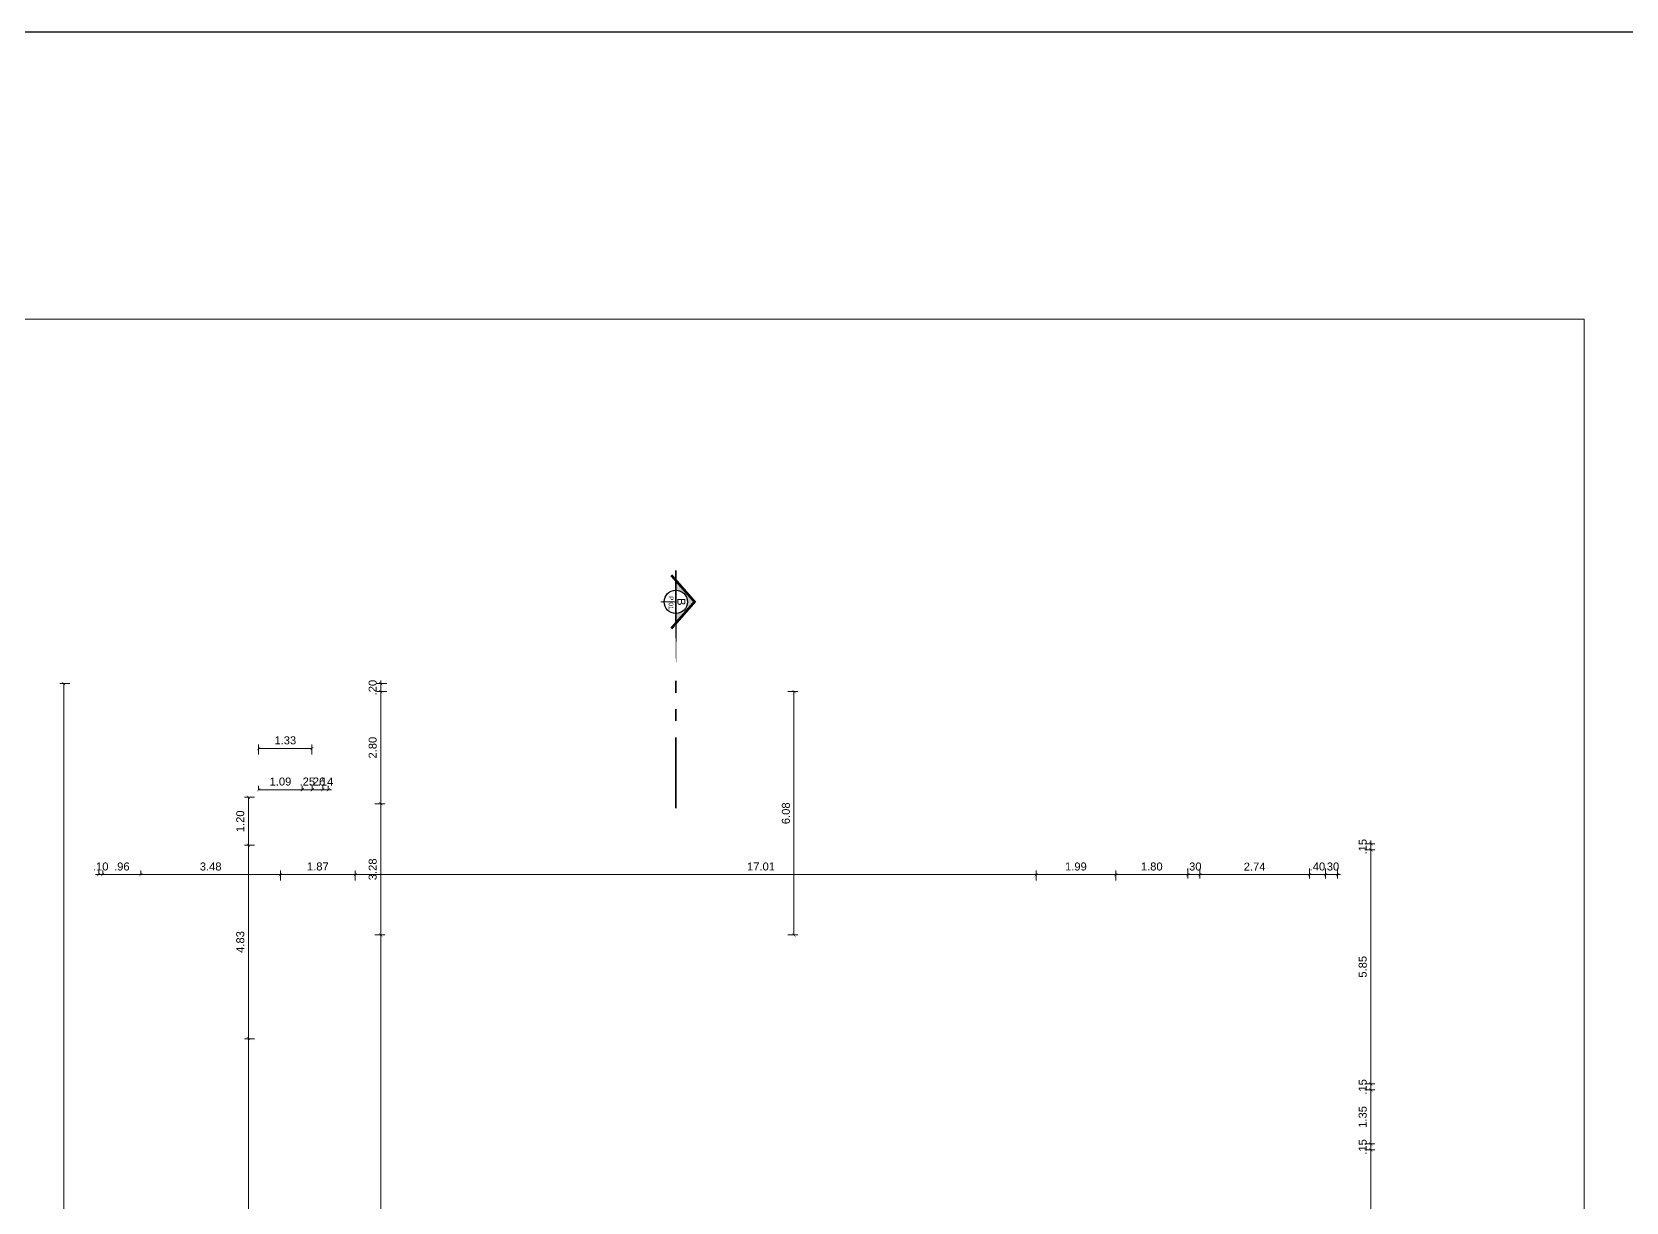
# Model space of a CAD drawing. Header units: metres. Extents: x 2458 to 3695, y 243 to 513.
# Drawn here: x 2494.56 to 2534.39, y 333.06 to 362.29 of the extents above; entities that cross this region are included whole.
import ezdxf
from ezdxf.enums import TextEntityAlignment as Align

# ---------------------------------------------------------------- set-up
doc = ezdxf.new("R2010")
doc.units = ezdxf.units.M
doc.header["$LTSCALE"] = 5
doc.header["$MEASUREMENT"] = 0
doc.header["$PDMODE"] = 1
for name, color, linetype, lineweight in [('2prancha', 4, 'Continuous', 18), ('ADD_LINE', 7, 'Continuous', 0), ('COTAS', 1, 'Continuous', 0), ('texto', 3, 'Continuous', 25)]:
    doc.layers.add(name, color=color, linetype=linetype, lineweight=lineweight)
for name, color, linetype in [('COTA 1 100', 2, 'Continuous'), ('PENA 02', 2, 'Continuous'), ('SIMB_CORTE', 3, 'Continuous')]:
    doc.layers.add(name, color=color, linetype=linetype)
doc.styles.add('Luana', font='arial.ttf')
doc.dimstyles.new('arial100', dxfattribs={"dimtxt": 0.2, "dimasz": 0.08, "dimexe": 0.1, "dimexo": 0.2, "dimgap": 0.1, "dimtad": 1, "dimzin": 4, "dimdsep": 46, "dimtxsty": 'Luana', "dimblk": 'ARCHTICK', "dimcen": 0, "dimclrd": 7, "dimclre": 7, "dimclrt": 256, "dimadec": 0, "dimazin": 0, "dimtfac": 1, "dimtix": 1, "dimtmove": 0, "dimatfit": 3, "dimldrblk": 'CLOSEDBLANK', "dimfxl": 0, "dimlwd": 5, "dimlwe": 5, "dimarcsym": 0})

# ---------------------------------------------------------------- blocks, each defined once
blk = doc.blocks.new('SIMBOLOCORTE')
at = {"layer": 'PENA 02'}
blk.add_hatch(color=251, dxfattribs=at).paths.add_polyline_path([(0.29, 0), (0.537, 0), (0, 0.47), (-0.537, 0), (-0.29, 0, -1)])
at = {"layer": 'COTAS', "ltscale": 50}
blk.add_lwpolyline([(0, -0.378), (0, 0)], dxfattribs=at)
at = {"layer": 'PENA 02', "const_width": 0.0654}
blk.add_lwpolyline([(-0.665, -0.112), (0, 0.47), (0.665, -0.112)], dxfattribs=at)
at = {"layer": 'PENA 02', "color": 1, "const_width": 0.0392}
blk.add_lwpolyline([(1.648, 0), (-0.785, 0)], close=True, dxfattribs=at)
for points in [[(2.274, 0), (1.969, 0)], [(2.98, 0), (2.675, 0)], [(5.159, 0), (3.381, 0)]]:
    blk.add_lwpolyline(points, dxfattribs=at)
at = {"layer": 'PENA 02'}
blk.add_circle((0, 0), 0.29, dxfattribs=at)
at = {"layer": 'PENA 02', "style": 'Luana'}
for tag, height, p in [('CORTE', 0.2, (-0.001, 0.04)), ('PRANCHA', 0.117, (0.102, -0.177))]:
    blk.add_attdef(tag, text='', height=height, dxfattribs=at).set_placement(p, align=Align.CENTER)
at = {"layer": 'texto', "color": 250, "style": 'Luana'}
blk.add_text('P', height=0.117, dxfattribs=at).set_placement((-0.143, -0.176))
blk = doc.blocks.new('_ArchTick')
at = {"color": 0, "linetype": 'ByBlock', "const_width": 0.15}
blk.add_lwpolyline([(-0.5, -0.5), (0.5, 0.5)], dxfattribs=at)
blk = doc.blocks.new('*D128')
at = {"layer": 'COTA 1 100', "color": 7, "lineweight": 5}
for p, q in [((2527.86, 342.01), (2528.11, 342.01)), ((2527.86, 341.86), (2528.11, 341.86)), ((2528.01, 342.01), (2528.01, 342.09)), ((2528.01, 342.01), (2528.01, 341.86)), ((2528.01, 341.86), (2528.01, 341.78))]:
    blk.add_line(p, q, dxfattribs=at)
at = {"layer": 'Defpoints', "color": 0}
for p in [(2526.477, 342.01), (2526.477, 341.86), (2528.01, 341.86)]:
    blk.add_point(p, dxfattribs=at)
at = {"layer": 'COTA 1 100', "color": 7, "lineweight": 5, "xscale": 0.08, "yscale": 0.08, "zscale": 0.08}
for p, rotation in [((2528.01, 342.01), 270), ((2528.01, 341.86), 90)]:
    blk.add_blockref('_ArchTick', p, dxfattribs=dict(at, rotation=rotation))
at = {"layer": 'COTA 1 100', "insert": (2527.808, 341.935), "char_height": 0.2, "attachment_point": 5, "rotation": 90, "style": 'Luana'}
blk.add_mtext('.15', dxfattribs=at)
blk = doc.blocks.new('_ClosedBlank')
at = {"layer": '2prancha', "color": 0, "lineweight": -2}
for p, q in [((-1, 0.17), (0, 0)), ((-1, 0.17), (-1, -0.17)), ((0, 0), (-1, -0.17))]:
    blk.add_line(p, q, dxfattribs=at)
blk = doc.blocks.new('*D129')
at = {"layer": 'COTA 1 100', "color": 7, "lineweight": 5}
for p, q in [((2527.86, 341.86), (2528.11, 341.86)), ((2528.01, 341.86), (2528.01, 336.01)), ((2527.86, 336.01), (2528.11, 336.01))]:
    blk.add_line(p, q, dxfattribs=at)
at = {"layer": 'Defpoints', "color": 0}
for p in [(2526.477, 341.86), (2526.477, 336.01), (2528.01, 336.01)]:
    blk.add_point(p, dxfattribs=at)
at = {"layer": 'COTA 1 100', "color": 7, "lineweight": 5, "xscale": 0.08, "yscale": 0.08, "zscale": 0.08}
for p, rotation in [((2528.01, 341.86), 90), ((2528.01, 336.01), 270)]:
    blk.add_blockref('_ArchTick', p, dxfattribs=dict(at, rotation=rotation))
at = {"layer": 'COTA 1 100', "insert": (2527.808, 338.935), "char_height": 0.2, "attachment_point": 5, "rotation": 90, "style": 'Luana'}
blk.add_mtext('5.85', dxfattribs=at)
blk = doc.blocks.new('*D130')
at = {"layer": 'COTA 1 100', "color": 7, "lineweight": 5}
for p, q in [((2527.86, 336.01), (2528.11, 336.01)), ((2527.86, 335.86), (2528.11, 335.86)), ((2528.01, 336.01), (2528.01, 336.09)), ((2528.01, 336.01), (2528.01, 335.86)), ((2528.01, 335.86), (2528.01, 335.78))]:
    blk.add_line(p, q, dxfattribs=at)
at = {"layer": 'Defpoints', "color": 0}
for p in [(2526.477, 336.01), (2526.477, 335.86), (2528.01, 335.86)]:
    blk.add_point(p, dxfattribs=at)
at = {"layer": 'COTA 1 100', "color": 7, "lineweight": 5, "xscale": 0.08, "yscale": 0.08, "zscale": 0.08}
for p, rotation in [((2528.01, 336.01), 270), ((2528.01, 335.86), 90)]:
    blk.add_blockref('_ArchTick', p, dxfattribs=dict(at, rotation=rotation))
at = {"layer": 'COTA 1 100', "insert": (2527.808, 335.935), "char_height": 0.2, "attachment_point": 5, "rotation": 90, "style": 'Luana'}
blk.add_mtext('.15', dxfattribs=at)
blk = doc.blocks.new('*D131')
at = {"layer": 'COTA 1 100', "color": 7, "lineweight": 5}
for p, q in [((2527.86, 335.86), (2528.11, 335.86)), ((2528.01, 335.86), (2528.01, 334.51)), ((2527.86, 334.51), (2528.11, 334.51))]:
    blk.add_line(p, q, dxfattribs=at)
at = {"layer": 'Defpoints', "color": 0}
for p in [(2526.477, 335.86), (2526.477, 334.51), (2528.01, 334.51)]:
    blk.add_point(p, dxfattribs=at)
at = {"layer": 'COTA 1 100', "color": 7, "lineweight": 5, "xscale": 0.08, "yscale": 0.08, "zscale": 0.08}
for p, rotation in [((2528.01, 335.86), 90), ((2528.01, 334.51), 270)]:
    blk.add_blockref('_ArchTick', p, dxfattribs=dict(at, rotation=rotation))
at = {"layer": 'COTA 1 100', "insert": (2527.808, 335.185), "char_height": 0.2, "attachment_point": 5, "rotation": 90, "style": 'Luana'}
blk.add_mtext('1.35', dxfattribs=at)
blk = doc.blocks.new('*D132')
at = {"layer": 'COTA 1 100', "color": 7, "lineweight": 5}
for p, q in [((2527.86, 334.51), (2528.11, 334.51)), ((2527.86, 334.36), (2528.11, 334.36)), ((2528.01, 334.51), (2528.01, 334.59)), ((2528.01, 334.51), (2528.01, 334.36)), ((2528.01, 334.36), (2528.01, 334.28))]:
    blk.add_line(p, q, dxfattribs=at)
at = {"layer": 'Defpoints', "color": 0}
for p in [(2526.472, 334.36), (2526.477, 334.51), (2528.01, 334.36)]:
    blk.add_point(p, dxfattribs=at)
at = {"layer": 'COTA 1 100', "color": 7, "lineweight": 5, "xscale": 0.08, "yscale": 0.08, "zscale": 0.08}
for p, rotation in [((2528.01, 334.51), 270), ((2528.01, 334.36), 90)]:
    blk.add_blockref('_ArchTick', p, dxfattribs=dict(at, rotation=rotation))
at = {"layer": 'COTA 1 100', "insert": (2527.808, 334.435), "char_height": 0.2, "attachment_point": 5, "rotation": 90, "style": 'Luana'}
blk.add_mtext('.15', dxfattribs=at)
blk = doc.blocks.new('*D133')
at = {"layer": 'COTA 1 100', "color": 7, "lineweight": 5}
for p, q in [((2527.86, 334.36), (2528.11, 334.36)), ((2528.01, 334.36), (2528.01, 330.51)), ((2527.86, 330.51), (2528.11, 330.51))]:
    blk.add_line(p, q, dxfattribs=at)
at = {"layer": 'Defpoints', "color": 0}
for p in [(2526.472, 334.36), (2526.467, 330.51), (2528.01, 330.51)]:
    blk.add_point(p, dxfattribs=at)
at = {"layer": 'COTA 1 100', "color": 7, "lineweight": 5, "xscale": 0.08, "yscale": 0.08, "zscale": 0.08}
for p, rotation in [((2528.01, 334.36), 90), ((2528.01, 330.51), 270)]:
    blk.add_blockref('_ArchTick', p, dxfattribs=dict(at, rotation=rotation))
at = {"layer": 'COTA 1 100', "insert": (2527.808, 332.435), "char_height": 0.2, "attachment_point": 5, "rotation": 90, "style": 'Luana'}
blk.add_mtext('3.85', dxfattribs=at)
blk = doc.blocks.new('*D142')
at = {"layer": 'COTA 1 100', "color": 7, "lineweight": 5}
for p, q in [((2503.123, 339.73), (2503.373, 339.73)), ((2503.273, 312.41), (2503.273, 339.73)), ((2504.025, 325.97), (2504.025, 326.846)), ((2503.273, 326.07), (2504.025, 325.97)), ((2503.123, 312.41), (2503.373, 312.41))]:
    blk.add_line(p, q, dxfattribs=at)
at = {"layer": 'Defpoints', "color": 0}
for p in [(2502.637, 339.73), (2503.273, 339.73), (2502.637, 312.41)]:
    blk.add_point(p, dxfattribs=at)
at = {"layer": 'COTA 1 100', "color": 7, "lineweight": 5, "xscale": 0.08, "yscale": 0.08, "zscale": 0.08}
for p, rotation in [((2503.273, 339.73), 90), ((2503.273, 312.41), 270)]:
    blk.add_blockref('_ArchTick', p, dxfattribs=dict(at, rotation=rotation))
at = {"layer": 'COTA 1 100', "insert": (2503.822, 326.408), "char_height": 0.2, "attachment_point": 5, "rotation": 90, "style": 'Luana'}
blk.add_mtext('27.32', dxfattribs=at)
blk = doc.blocks.new('*D143')
at = {"layer": 'COTA 1 100', "color": 7, "lineweight": 5}
for p, q in [((2503.123, 343.01), (2503.373, 343.01)), ((2503.273, 339.73), (2503.273, 343.01)), ((2503.123, 339.73), (2503.373, 339.73))]:
    blk.add_line(p, q, dxfattribs=at)
at = {"layer": 'Defpoints', "color": 0}
for p in [(2502.082, 343.01), (2503.273, 343.01), (2502.637, 339.73)]:
    blk.add_point(p, dxfattribs=at)
at = {"layer": 'COTA 1 100', "color": 7, "lineweight": 5, "xscale": 0.08, "yscale": 0.08, "zscale": 0.08}
for p, rotation in [((2503.273, 343.01), 90), ((2503.273, 339.73), 270)]:
    blk.add_blockref('_ArchTick', p, dxfattribs=dict(at, rotation=rotation))
at = {"layer": 'COTA 1 100', "insert": (2503.071, 341.37), "char_height": 0.2, "attachment_point": 5, "rotation": 90, "style": 'Luana'}
blk.add_mtext('3.28', dxfattribs=at)
blk = doc.blocks.new('*D144')
at = {"layer": 'COTA 1 100', "color": 7, "lineweight": 5}
for p, q in [((2503.423, 345.81), (2503.173, 345.81)), ((2503.273, 343.01), (2503.273, 345.81)), ((2503.123, 343.01), (2503.373, 343.01))]:
    blk.add_line(p, q, dxfattribs=at)
at = {"layer": 'Defpoints', "color": 0}
for p in [(2503.273, 345.81), (2511.062, 345.81), (2502.082, 343.01)]:
    blk.add_point(p, dxfattribs=at)
at = {"layer": 'COTA 1 100', "color": 7, "lineweight": 5, "xscale": 0.08, "yscale": 0.08, "zscale": 0.08}
for p, rotation in [((2503.273, 345.81), 90), ((2503.273, 343.01), 270)]:
    blk.add_blockref('_ArchTick', p, dxfattribs=dict(at, rotation=rotation))
at = {"layer": 'COTA 1 100', "insert": (2503.071, 344.41), "char_height": 0.2, "attachment_point": 5, "rotation": 90, "style": 'Luana'}
blk.add_mtext('2.80', dxfattribs=at)
blk = doc.blocks.new('*D145')
at = {"layer": 'COTA 1 100', "color": 7, "lineweight": 5}
for p, q in [((2503.423, 346.01), (2503.173, 346.01)), ((2503.423, 345.81), (2503.173, 345.81)), ((2503.273, 346.01), (2503.273, 346.09)), ((2503.273, 345.81), (2503.273, 346.01)), ((2503.273, 345.81), (2503.273, 345.73))]:
    blk.add_line(p, q, dxfattribs=at)
at = {"layer": 'Defpoints', "color": 0}
for p in [(2503.273, 346.01), (2511.059, 346.01), (2511.062, 345.81)]:
    blk.add_point(p, dxfattribs=at)
at = {"layer": 'COTA 1 100', "color": 7, "lineweight": 5, "xscale": 0.08, "yscale": 0.08, "zscale": 0.08}
for p, rotation in [((2503.273, 346.01), 270), ((2503.273, 345.81), 90)]:
    blk.add_blockref('_ArchTick', p, dxfattribs=dict(at, rotation=rotation))
at = {"layer": 'COTA 1 100', "insert": (2503.071, 345.91), "char_height": 0.2, "attachment_point": 5, "rotation": 90, "style": 'Luana'}
blk.add_mtext('.20', dxfattribs=at)
blk = doc.blocks.new('*D146')
at = {"layer": 'COTA 1 100', "color": 7, "lineweight": 5}
for p, q in [((2500.115, 343.17), (2499.865, 343.17)), ((2499.965, 343.17), (2499.965, 341.97)), ((2500.115, 341.97), (2499.865, 341.97))]:
    blk.add_line(p, q, dxfattribs=at)
at = {"layer": 'Defpoints', "color": 0}
for p in [(2501.312, 343.17), (2499.965, 341.97), (2501.312, 341.97)]:
    blk.add_point(p, dxfattribs=at)
at = {"layer": 'COTA 1 100', "color": 7, "lineweight": 5, "xscale": 0.08, "yscale": 0.08, "zscale": 0.08}
for p, rotation in [((2499.965, 343.17), 90), ((2499.965, 341.97), 270)]:
    blk.add_blockref('_ArchTick', p, dxfattribs=dict(at, rotation=rotation))
at = {"layer": 'COTA 1 100', "insert": (2499.763, 342.57), "char_height": 0.2, "attachment_point": 5, "rotation": 90, "style": 'Luana'}
blk.add_mtext('1.20', dxfattribs=at)
blk = doc.blocks.new('*D147')
at = {"layer": 'COTA 1 100', "color": 7, "lineweight": 5}
for p, q in [((2501.822, 343.359), (2501.822, 343.459)), ((2501.963, 343.359), (2501.963, 343.459)), ((2501.822, 343.359), (2501.742, 343.359)), ((2501.963, 343.359), (2501.822, 343.359)), ((2501.963, 343.359), (2502.043, 343.359))]:
    blk.add_line(p, q, dxfattribs=at)
at = {"layer": 'Defpoints', "color": 0}
for p in [(2501.822, 343.359), (2501.822, 343.17), (2501.963, 343.17)]:
    blk.add_point(p, dxfattribs=at)
at = {"layer": 'COTA 1 100', "color": 7, "lineweight": 5, "xscale": 0.08, "yscale": 0.08, "zscale": 0.08}
blk.add_blockref('_ArchTick', (2501.822, 343.359), dxfattribs=at)
at = {"layer": 'COTA 1 100', "color": 7, "lineweight": 5, "xscale": 0.08, "yscale": 0.08, "zscale": 0.08, "rotation": 180}
blk.add_blockref('_ArchTick', (2501.963, 343.359), dxfattribs=at)
at = {"layer": 'COTA 1 100', "insert": (2501.893, 343.56), "char_height": 0.2, "attachment_point": 5, "style": 'Luana'}
blk.add_mtext('.14', dxfattribs=at)
blk = doc.blocks.new('*D148')
at = {"layer": 'COTA 1 100', "color": 7, "lineweight": 5}
for p, q in [((2501.562, 343.348), (2501.562, 343.459)), ((2501.822, 343.359), (2501.822, 343.459)), ((2501.562, 343.359), (2501.482, 343.359)), ((2501.822, 343.359), (2501.562, 343.359)), ((2501.822, 343.359), (2501.902, 343.359))]:
    blk.add_line(p, q, dxfattribs=at)
at = {"layer": 'Defpoints', "color": 0}
for p in [(2501.562, 343.359), (2501.562, 343.148), (2501.822, 343.17)]:
    blk.add_point(p, dxfattribs=at)
at = {"layer": 'COTA 1 100', "color": 7, "lineweight": 5, "xscale": 0.08, "yscale": 0.08, "zscale": 0.08}
blk.add_blockref('_ArchTick', (2501.562, 343.359), dxfattribs=at)
at = {"layer": 'COTA 1 100', "color": 7, "lineweight": 5, "xscale": 0.08, "yscale": 0.08, "zscale": 0.08, "rotation": 180}
blk.add_blockref('_ArchTick', (2501.822, 343.359), dxfattribs=at)
at = {"layer": 'COTA 1 100', "insert": (2501.692, 343.562), "char_height": 0.2, "attachment_point": 5, "style": 'Luana'}
blk.add_mtext('.26', dxfattribs=at)
blk = doc.blocks.new('*D149')
at = {"layer": 'COTA 1 100', "color": 7, "lineweight": 5}
for p, q in [((2501.312, 343.359), (2501.312, 343.459)), ((2501.562, 343.348), (2501.562, 343.459)), ((2501.312, 343.359), (2501.232, 343.359)), ((2501.562, 343.359), (2501.312, 343.359)), ((2501.562, 343.359), (2501.642, 343.359))]:
    blk.add_line(p, q, dxfattribs=at)
at = {"layer": 'Defpoints', "color": 0}
for p in [(2501.312, 343.359), (2501.312, 343.17), (2501.562, 343.148)]:
    blk.add_point(p, dxfattribs=at)
at = {"layer": 'COTA 1 100', "color": 7, "lineweight": 5, "xscale": 0.08, "yscale": 0.08, "zscale": 0.08}
blk.add_blockref('_ArchTick', (2501.312, 343.359), dxfattribs=at)
at = {"layer": 'COTA 1 100', "color": 7, "lineweight": 5, "xscale": 0.08, "yscale": 0.08, "zscale": 0.08, "rotation": 180}
blk.add_blockref('_ArchTick', (2501.562, 343.359), dxfattribs=at)
at = {"layer": 'COTA 1 100', "insert": (2501.437, 343.562), "char_height": 0.2, "attachment_point": 5, "style": 'Luana'}
blk.add_mtext('.25', dxfattribs=at)
blk = doc.blocks.new('*D150')
at = {"layer": 'COTA 1 100', "color": 7, "lineweight": 5}
for p, q in [((2500.222, 343.359), (2500.222, 343.459)), ((2501.312, 343.359), (2501.312, 343.459)), ((2501.312, 343.359), (2500.222, 343.359))]:
    blk.add_line(p, q, dxfattribs=at)
at = {"layer": 'Defpoints', "color": 0}
for p in [(2500.222, 343.359), (2500.222, 343.359), (2501.312, 343.17)]:
    blk.add_point(p, dxfattribs=at)
at = {"layer": 'COTA 1 100', "color": 7, "lineweight": 5, "xscale": 0.08, "yscale": 0.08, "zscale": 0.08, "rotation": 180}
blk.add_blockref('_ArchTick', (2500.222, 343.359), dxfattribs=at)
at = {"layer": 'COTA 1 100', "color": 7, "lineweight": 5, "xscale": 0.08, "yscale": 0.08, "zscale": 0.08}
blk.add_blockref('_ArchTick', (2501.312, 343.359), dxfattribs=at)
at = {"layer": 'COTA 1 100', "insert": (2500.767, 343.562), "char_height": 0.2, "attachment_point": 5, "style": 'Luana'}
blk.add_mtext('1.09', dxfattribs=at)
blk = doc.blocks.new('*D151')
at = {"layer": 'COTA 1 100', "color": 7, "lineweight": 5}
for p, q in [((2500.222, 344.239), (2500.222, 344.489)), ((2501.554, 344.389), (2500.222, 344.389)), ((2501.554, 344.239), (2501.554, 344.489))]:
    blk.add_line(p, q, dxfattribs=at)
at = {"layer": 'Defpoints', "color": 0}
for p in [(2500.222, 344.389), (2500.222, 343.156), (2501.554, 343.156)]:
    blk.add_point(p, dxfattribs=at)
at = {"layer": 'COTA 1 100', "color": 7, "lineweight": 5, "xscale": 0.08, "yscale": 0.08, "zscale": 0.08, "rotation": 180}
blk.add_blockref('_ArchTick', (2500.222, 344.389), dxfattribs=at)
at = {"layer": 'COTA 1 100', "color": 7, "lineweight": 5, "xscale": 0.08, "yscale": 0.08, "zscale": 0.08}
blk.add_blockref('_ArchTick', (2501.554, 344.389), dxfattribs=at)
at = {"layer": 'COTA 1 100', "insert": (2500.888, 344.591), "char_height": 0.2, "attachment_point": 5, "style": 'Luana'}
blk.add_mtext('1.33', dxfattribs=at)
blk = doc.blocks.new('*D152')
at = {"layer": 'COTA 1 100', "color": 7, "lineweight": 5}
for p, q in [((2526.877, 341.388), (2526.877, 341.138)), ((2527.177, 341.388), (2527.177, 341.138)), ((2526.877, 341.238), (2526.797, 341.238)), ((2527.177, 341.238), (2526.877, 341.238)), ((2527.177, 341.238), (2527.257, 341.238))]:
    blk.add_line(p, q, dxfattribs=at)
at = {"layer": 'Defpoints', "color": 0}
for p in [(2526.877, 342.02), (2527.177, 342.02), (2526.877, 341.238)]:
    blk.add_point(p, dxfattribs=at)
at = {"layer": 'COTA 1 100', "color": 7, "lineweight": 5, "xscale": 0.08, "yscale": 0.08, "zscale": 0.08}
blk.add_blockref('_ArchTick', (2526.877, 341.238), dxfattribs=at)
at = {"layer": 'COTA 1 100', "color": 7, "lineweight": 5, "xscale": 0.08, "yscale": 0.08, "zscale": 0.08, "rotation": 180}
blk.add_blockref('_ArchTick', (2527.177, 341.238), dxfattribs=at)
at = {"layer": 'COTA 1 100', "insert": (2527.027, 341.44), "char_height": 0.2, "attachment_point": 5, "style": 'Luana'}
blk.add_mtext('.30', dxfattribs=at)
blk = doc.blocks.new('*D153')
at = {"layer": 'COTA 1 100', "color": 7, "lineweight": 5}
for p, q in [((2526.477, 341.388), (2526.477, 341.138)), ((2526.877, 341.388), (2526.877, 341.138)), ((2526.477, 341.238), (2526.397, 341.238)), ((2526.877, 341.238), (2526.477, 341.238)), ((2526.877, 341.238), (2526.957, 341.238))]:
    blk.add_line(p, q, dxfattribs=at)
at = {"layer": 'Defpoints', "color": 0}
for p in [(2526.477, 341.885), (2526.877, 342.02), (2526.477, 341.238)]:
    blk.add_point(p, dxfattribs=at)
at = {"layer": 'COTA 1 100', "color": 7, "lineweight": 5, "xscale": 0.08, "yscale": 0.08, "zscale": 0.08}
blk.add_blockref('_ArchTick', (2526.477, 341.238), dxfattribs=at)
at = {"layer": 'COTA 1 100', "color": 7, "lineweight": 5, "xscale": 0.08, "yscale": 0.08, "zscale": 0.08, "rotation": 180}
blk.add_blockref('_ArchTick', (2526.877, 341.238), dxfattribs=at)
at = {"layer": 'COTA 1 100', "insert": (2526.677, 341.44), "char_height": 0.2, "attachment_point": 5, "style": 'Luana'}
blk.add_mtext('.40', dxfattribs=at)
blk = doc.blocks.new('*D154')
at = {"layer": 'COTA 1 100', "color": 7, "lineweight": 5}
for p, q in [((2523.737, 341.388), (2523.737, 341.138)), ((2526.477, 341.388), (2526.477, 341.138)), ((2526.477, 341.238), (2523.737, 341.238))]:
    blk.add_line(p, q, dxfattribs=at)
at = {"layer": 'Defpoints', "color": 0}
for p in [(2523.737, 341.86), (2526.477, 341.885), (2523.737, 341.238)]:
    blk.add_point(p, dxfattribs=at)
at = {"layer": 'COTA 1 100', "color": 7, "lineweight": 5, "xscale": 0.08, "yscale": 0.08, "zscale": 0.08, "rotation": 180}
blk.add_blockref('_ArchTick', (2523.737, 341.238), dxfattribs=at)
at = {"layer": 'COTA 1 100', "color": 7, "lineweight": 5, "xscale": 0.08, "yscale": 0.08, "zscale": 0.08}
blk.add_blockref('_ArchTick', (2526.477, 341.238), dxfattribs=at)
at = {"layer": 'COTA 1 100', "insert": (2525.107, 341.438), "char_height": 0.2, "attachment_point": 5, "style": 'Luana'}
blk.add_mtext('2.74', dxfattribs=at)
blk = doc.blocks.new('*D155')
at = {"layer": 'COTA 1 100', "color": 7, "lineweight": 5}
for p, q in [((2523.437, 341.388), (2523.437, 341.138)), ((2523.737, 341.388), (2523.737, 341.138)), ((2523.437, 341.238), (2523.357, 341.238)), ((2523.737, 341.238), (2523.437, 341.238)), ((2523.737, 341.238), (2523.817, 341.238))]:
    blk.add_line(p, q, dxfattribs=at)
at = {"layer": 'Defpoints', "color": 0}
for p in [(2523.437, 341.96), (2523.737, 341.86), (2523.437, 341.238)]:
    blk.add_point(p, dxfattribs=at)
at = {"layer": 'COTA 1 100', "color": 7, "lineweight": 5, "xscale": 0.08, "yscale": 0.08, "zscale": 0.08}
blk.add_blockref('_ArchTick', (2523.437, 341.238), dxfattribs=at)
at = {"layer": 'COTA 1 100', "color": 7, "lineweight": 5, "xscale": 0.08, "yscale": 0.08, "zscale": 0.08, "rotation": 180}
blk.add_blockref('_ArchTick', (2523.737, 341.238), dxfattribs=at)
at = {"layer": 'COTA 1 100', "insert": (2523.587, 341.44), "char_height": 0.2, "attachment_point": 5, "style": 'Luana'}
blk.add_mtext('.30', dxfattribs=at)
blk = doc.blocks.new('*D156')
at = {"layer": 'COTA 1 100', "color": 7, "lineweight": 5}
for p, q in [((2523.437, 341.388), (2523.437, 341.138)), ((2521.637, 341.088), (2521.637, 341.338)), ((2523.437, 341.238), (2521.637, 341.238))]:
    blk.add_line(p, q, dxfattribs=at)
at = {"layer": 'Defpoints', "color": 0}
for p in [(2523.437, 341.96), (2521.637, 341.238), (2521.637, 340.86)]:
    blk.add_point(p, dxfattribs=at)
at = {"layer": 'COTA 1 100', "color": 7, "lineweight": 5, "xscale": 0.08, "yscale": 0.08, "zscale": 0.08, "rotation": 180}
blk.add_blockref('_ArchTick', (2521.637, 341.238), dxfattribs=at)
at = {"layer": 'COTA 1 100', "color": 7, "lineweight": 5, "xscale": 0.08, "yscale": 0.08, "zscale": 0.08}
blk.add_blockref('_ArchTick', (2523.437, 341.238), dxfattribs=at)
at = {"layer": 'COTA 1 100', "insert": (2522.537, 341.44), "char_height": 0.2, "attachment_point": 5, "style": 'Luana'}
blk.add_mtext('1.80', dxfattribs=at)
blk = doc.blocks.new('*D157')
at = {"layer": 'COTA 1 100', "color": 7, "lineweight": 5}
for p, q in [((2519.647, 341.088), (2519.647, 341.338)), ((2521.637, 341.238), (2519.647, 341.238)), ((2521.637, 341.088), (2521.637, 341.338))]:
    blk.add_line(p, q, dxfattribs=at)
at = {"layer": 'Defpoints', "color": 0}
for p in [(2519.647, 341.238), (2521.637, 340.86), (2519.647, 339.73)]:
    blk.add_point(p, dxfattribs=at)
at = {"layer": 'COTA 1 100', "color": 7, "lineweight": 5, "xscale": 0.08, "yscale": 0.08, "zscale": 0.08, "rotation": 180}
blk.add_blockref('_ArchTick', (2519.647, 341.238), dxfattribs=at)
at = {"layer": 'COTA 1 100', "color": 7, "lineweight": 5, "xscale": 0.08, "yscale": 0.08, "zscale": 0.08}
blk.add_blockref('_ArchTick', (2521.637, 341.238), dxfattribs=at)
at = {"layer": 'COTA 1 100', "insert": (2520.642, 341.44), "char_height": 0.2, "attachment_point": 5, "style": 'Luana'}
blk.add_mtext('1.99', dxfattribs=at)
blk = doc.blocks.new('*D158')
at = {"layer": 'COTA 1 100', "color": 7, "lineweight": 5}
for p, q in [((2502.637, 341.088), (2502.637, 341.338)), ((2519.647, 341.238), (2502.637, 341.238)), ((2519.647, 341.088), (2519.647, 341.338))]:
    blk.add_line(p, q, dxfattribs=at)
at = {"layer": 'Defpoints', "color": 0}
for p in [(2502.637, 341.238), (2502.637, 339.73), (2519.647, 339.73)]:
    blk.add_point(p, dxfattribs=at)
at = {"layer": 'COTA 1 100', "color": 7, "lineweight": 5, "xscale": 0.08, "yscale": 0.08, "zscale": 0.08, "rotation": 180}
blk.add_blockref('_ArchTick', (2502.637, 341.238), dxfattribs=at)
at = {"layer": 'COTA 1 100', "color": 7, "lineweight": 5, "xscale": 0.08, "yscale": 0.08, "zscale": 0.08}
blk.add_blockref('_ArchTick', (2519.647, 341.238), dxfattribs=at)
at = {"layer": 'COTA 1 100', "insert": (2512.774, 341.44), "char_height": 0.2, "attachment_point": 5, "style": 'Luana'}
blk.add_mtext('17.01', dxfattribs=at)
blk = doc.blocks.new('*D159')
at = {"layer": 'COTA 1 100', "color": 7, "lineweight": 5}
for p, q in [((2500.765, 341.088), (2500.765, 341.338)), ((2502.637, 341.238), (2500.765, 341.238)), ((2502.637, 341.088), (2502.637, 341.338))]:
    blk.add_line(p, q, dxfattribs=at)
at = {"layer": 'Defpoints', "color": 0}
for p in [(2500.765, 341.238), (2500.765, 339.555), (2502.637, 339.73)]:
    blk.add_point(p, dxfattribs=at)
at = {"layer": 'COTA 1 100', "color": 7, "lineweight": 5, "xscale": 0.08, "yscale": 0.08, "zscale": 0.08, "rotation": 180}
blk.add_blockref('_ArchTick', (2500.765, 341.238), dxfattribs=at)
at = {"layer": 'COTA 1 100', "color": 7, "lineweight": 5, "xscale": 0.08, "yscale": 0.08, "zscale": 0.08}
blk.add_blockref('_ArchTick', (2502.637, 341.238), dxfattribs=at)
at = {"layer": 'COTA 1 100', "insert": (2501.701, 341.44), "char_height": 0.2, "attachment_point": 5, "style": 'Luana'}
blk.add_mtext('1.87', dxfattribs=at)
blk = doc.blocks.new('*D160')
at = {"layer": 'COTA 1 100', "color": 7, "lineweight": 5}
for p, q in [((2497.282, 341.238), (2497.282, 341.338)), ((2500.765, 341.238), (2497.282, 341.238)), ((2500.765, 341.088), (2500.765, 341.338))]:
    blk.add_line(p, q, dxfattribs=at)
at = {"layer": 'Defpoints', "color": 0}
for p in [(2497.282, 341.238), (2497.282, 341.238), (2500.765, 339.555)]:
    blk.add_point(p, dxfattribs=at)
at = {"layer": 'COTA 1 100', "color": 7, "lineweight": 5, "xscale": 0.08, "yscale": 0.08, "zscale": 0.08, "rotation": 180}
blk.add_blockref('_ArchTick', (2497.282, 341.238), dxfattribs=at)
at = {"layer": 'COTA 1 100', "color": 7, "lineweight": 5, "xscale": 0.08, "yscale": 0.08, "zscale": 0.08}
blk.add_blockref('_ArchTick', (2500.765, 341.238), dxfattribs=at)
at = {"layer": 'COTA 1 100', "insert": (2499.023, 341.44), "char_height": 0.2, "attachment_point": 5, "style": 'Luana'}
blk.add_mtext('3.48', dxfattribs=at)
blk = doc.blocks.new('*D161')
at = {"layer": 'COTA 1 100', "color": 7, "lineweight": 5}
for p, q in [((2496.325, 341.238), (2496.325, 341.338)), ((2497.282, 341.238), (2496.325, 341.238)), ((2497.282, 341.238), (2497.282, 341.338))]:
    blk.add_line(p, q, dxfattribs=at)
at = {"layer": 'Defpoints', "color": 0}
for p in [(2496.325, 341.238), (2496.325, 341.238), (2497.282, 341.238)]:
    blk.add_point(p, dxfattribs=at)
at = {"layer": 'COTA 1 100', "color": 7, "lineweight": 5, "xscale": 0.08, "yscale": 0.08, "zscale": 0.08, "rotation": 180}
blk.add_blockref('_ArchTick', (2496.325, 341.238), dxfattribs=at)
at = {"layer": 'COTA 1 100', "color": 7, "lineweight": 5, "xscale": 0.08, "yscale": 0.08, "zscale": 0.08}
blk.add_blockref('_ArchTick', (2497.282, 341.238), dxfattribs=at)
at = {"layer": 'COTA 1 100', "insert": (2496.804, 341.44), "char_height": 0.2, "attachment_point": 5, "style": 'Luana'}
blk.add_mtext('.96', dxfattribs=at)
blk = doc.blocks.new('*D162')
at = {"layer": 'COTA 1 100', "color": 7, "lineweight": 5}
for p, q in [((2496.225, 341.238), (2496.145, 341.238)), ((2496.225, 341.238), (2496.225, 341.338)), ((2496.325, 341.238), (2496.225, 341.238)), ((2496.325, 341.238), (2496.325, 341.338)), ((2496.325, 341.238), (2496.405, 341.238))]:
    blk.add_line(p, q, dxfattribs=at)
at = {"layer": 'Defpoints', "color": 0}
for p in [(2496.225, 341.238), (2496.225, 341.198), (2496.325, 341.238)]:
    blk.add_point(p, dxfattribs=at)
at = {"layer": 'COTA 1 100', "color": 7, "lineweight": 5, "xscale": 0.08, "yscale": 0.08, "zscale": 0.08}
blk.add_blockref('_ArchTick', (2496.225, 341.238), dxfattribs=at)
at = {"layer": 'COTA 1 100', "color": 7, "lineweight": 5, "xscale": 0.08, "yscale": 0.08, "zscale": 0.08, "rotation": 180}
blk.add_blockref('_ArchTick', (2496.325, 341.238), dxfattribs=at)
at = {"layer": 'COTA 1 100', "insert": (2496.275, 341.44), "char_height": 0.2, "attachment_point": 5, "style": 'Luana'}
blk.add_mtext('.10', dxfattribs=at)
blk = doc.blocks.new('*D163')
at = {"layer": 'COTA 1 100', "color": 7, "lineweight": 5}
for p, q in [((2513.448, 345.81), (2513.698, 345.81)), ((2513.598, 345.81), (2513.598, 339.73)), ((2513.448, 339.73), (2513.698, 339.73))]:
    blk.add_line(p, q, dxfattribs=at)
at = {"layer": 'Defpoints', "color": 0}
for p in [(2511.062, 345.81), (2511.142, 339.73), (2513.598, 339.73)]:
    blk.add_point(p, dxfattribs=at)
at = {"layer": 'COTA 1 100', "color": 7, "lineweight": 5, "xscale": 0.08, "yscale": 0.08, "zscale": 0.08}
for p, rotation in [((2513.598, 345.81), 90), ((2513.598, 339.73), 270)]:
    blk.add_blockref('_ArchTick', p, dxfattribs=dict(at, rotation=rotation))
at = {"layer": 'COTA 1 100', "insert": (2513.396, 342.77), "char_height": 0.2, "attachment_point": 5, "rotation": 90, "style": 'Luana'}
blk.add_mtext('6.08', dxfattribs=at)
blk = doc.blocks.new('*D166')
at = {"layer": 'COTA 1 100', "color": 7, "lineweight": 5}
for p, q in [((2500.115, 341.97), (2499.865, 341.97)), ((2499.965, 341.97), (2499.965, 337.14)), ((2500.115, 337.14), (2499.865, 337.14))]:
    blk.add_line(p, q, dxfattribs=at)
at = {"layer": 'Defpoints', "color": 0}
for p in [(2501.312, 341.97), (2499.965, 337.14), (2500.697, 337.14)]:
    blk.add_point(p, dxfattribs=at)
at = {"layer": 'COTA 1 100', "color": 7, "lineweight": 5, "xscale": 0.08, "yscale": 0.08, "zscale": 0.08}
for p, rotation in [((2499.965, 341.97), 90), ((2499.965, 337.14), 270)]:
    blk.add_blockref('_ArchTick', p, dxfattribs=dict(at, rotation=rotation))
at = {"layer": 'COTA 1 100', "insert": (2499.763, 339.555), "char_height": 0.2, "attachment_point": 5, "rotation": 90, "style": 'Luana'}
blk.add_mtext('4.83', dxfattribs=at)
blk = doc.blocks.new('*D167')
at = {"layer": 'COTA 1 100', "color": 7, "lineweight": 5}
for p, q in [((2500.115, 337.14), (2499.865, 337.14)), ((2499.965, 337.14), (2499.965, 312.41)), ((2500.115, 312.41), (2499.865, 312.41))]:
    blk.add_line(p, q, dxfattribs=at)
at = {"layer": 'Defpoints', "color": 0}
for p in [(2500.697, 337.14), (2499.965, 312.41), (2500.697, 312.41)]:
    blk.add_point(p, dxfattribs=at)
at = {"layer": 'COTA 1 100', "color": 7, "lineweight": 5, "xscale": 0.08, "yscale": 0.08, "zscale": 0.08}
for p, rotation in [((2499.965, 337.14), 90), ((2499.965, 312.41), 270)]:
    blk.add_blockref('_ArchTick', p, dxfattribs=dict(at, rotation=rotation))
at = {"layer": 'COTA 1 100', "insert": (2499.763, 324.775), "char_height": 0.2, "attachment_point": 5, "rotation": 90, "style": 'Luana'}
blk.add_mtext('24.73', dxfattribs=at)
blk = doc.blocks.new('*D169')
at = {"layer": 'COTA 1 100', "color": 7, "lineweight": 5}
for p, q in [((2495.502, 346.01), (2495.252, 346.01)), ((2495.352, 312.41), (2495.352, 346.01)), ((2495.502, 312.41), (2495.252, 312.41))]:
    blk.add_line(p, q, dxfattribs=at)
at = {"layer": 'Defpoints', "color": 0}
for p in [(2495.352, 346.01), (2511.059, 346.01), (2500.697, 312.41)]:
    blk.add_point(p, dxfattribs=at)
at = {"layer": 'COTA 1 100', "color": 7, "lineweight": 5, "xscale": 0.08, "yscale": 0.08, "zscale": 0.08}
for p, rotation in [((2495.352, 346.01), 90), ((2495.352, 312.41), 270)]:
    blk.add_blockref('_ArchTick', p, dxfattribs=dict(at, rotation=rotation))
at = {"layer": 'COTA 1 100', "insert": (2495.15, 329.21), "char_height": 0.2, "attachment_point": 5, "rotation": 90, "style": 'Luana'}
blk.add_mtext('33.60', dxfattribs=at)

msp = doc.modelspace()

# ---------------------------------------------------------------- linework, layer by layer
msp.add_lwpolyline([(2473.945, 362.29), (2662.864, 362.29), (2662.864, 242.912), (2473.945, 242.912)], close=True)
at = {"layer": 'ADD_LINE'}
msp.add_lwpolyline([(2491.855, 355.116), (2533.339, 355.116), (2533.339, 277.229), (2491.855, 277.229)], close=True, dxfattribs=at)

# ---------------------------------------------------------------- block references
at = {"layer": 'SIMB_CORTE'}
ref = msp.add_blockref('SIMBOLOCORTE', (2510.645, 348.052), dxfattribs=dict(at, rotation=270))
ref.add_attrib('CORTE', 'B', dxfattribs={"layer": 'PENA 02', "height": 0.2, "rotation": 270, "style": 'Luana'}).set_placement((2510.684, 348.053), align=Align.CENTER)
ref.add_attrib('PRANCHA', '01', dxfattribs={"layer": 'PENA 02', "color": 250, "height": 0.1167, "rotation": 270, "style": 'Luana'}).set_placement((2510.467, 347.95), align=Align.CENTER)

# ---------------------------------------------------------------- dimensions: what is measured, and where the dimension line sits
at = {"layer": 'COTA 1 100'}
for base, p1, p2, override, picture, middle in [((2495.352, 346.01), (2500.697, 312.41), (2511.059, 346.01), {"dimfxl": 0.15, "dimfxlon": 1}, '*D169', (2495.15, 329.21)), ((2503.273, 345.81), (2502.082, 343.01), (2511.062, 345.81), {"dimtmove": 1, "dimfxl": 0.15, "dimfxlon": 1}, '*D144', (2503.071, 344.41)), ((2503.273, 346.01), (2511.062, 345.81), (2511.059, 346.01), {"dimtmove": 1, "dimfxl": 0.15, "dimfxlon": 1}, '*D145', (2503.071, 345.91)), ((2513.598, 339.73), (2511.062, 345.81), (2511.142, 339.73), {"dimfxl": 0.15, "dimfxlon": 1}, '*D163', (2513.396, 342.77)), ((2499.965, 341.97), (2501.312, 343.17), (2501.312, 341.97), {"dimfxl": 0.15, "dimfxlon": 1}, '*D146', (2499.763, 342.57)), ((2503.273, 343.01), (2502.637, 339.73), (2502.082, 343.01), {"dimtmove": 1, "dimfxl": 0.15, "dimfxlon": 1}, '*D143', (2503.071, 341.37)), ((2499.965, 337.14), (2501.312, 341.97), (2500.697, 337.14), {"dimtmove": 1, "dimfxl": 0.15, "dimfxlon": 1}, '*D166', (2499.763, 339.555)), ((2528.01, 341.86), (2526.477, 342.01), (2526.477, 341.86), {"dimfxl": 0.15, "dimfxlon": 1}, '*D128', (2527.808, 341.935)), ((2528.01, 336.01), (2526.477, 341.86), (2526.477, 336.01), {"dimtmove": 1, "dimfxl": 0.15, "dimfxlon": 1}, '*D129', (2527.808, 338.935)), ((2499.965, 312.41), (2500.697, 337.14), (2500.697, 312.41), {"dimtmove": 1, "dimfxl": 0.15, "dimfxlon": 1}, '*D167', (2499.763, 324.775)), ((2528.01, 335.86), (2526.477, 336.01), (2526.477, 335.86), {"dimtmove": 1, "dimfxl": 0.15, "dimfxlon": 1}, '*D130', (2527.808, 335.935)), ((2528.01, 334.51), (2526.477, 335.86), (2526.477, 334.51), {"dimtmove": 1, "dimfxl": 0.15, "dimfxlon": 1}, '*D131', (2527.808, 335.185)), ((2528.01, 334.36), (2526.477, 334.51), (2526.472, 334.36), {"dimtmove": 1, "dimfxl": 0.15, "dimfxlon": 1}, '*D132', (2527.808, 334.435)), ((2528.01, 330.51), (2526.472, 334.36), (2526.467, 330.51), {"dimtmove": 1, "dimfxl": 0.15, "dimfxlon": 1}, '*D133', (2527.808, 332.435))]:
    dim = msp.add_linear_dim(base=base, p1=p1, p2=p2, angle=90, dimstyle='arial100', override=override, dxfattribs=at)
    dim.commit()
    dim.dimension.update_dxf_attribs({"geometry": picture, "text_midpoint": middle})
for base, p1, p2, override, picture, middle in [((2500.222, 344.389), (2501.554, 343.156), (2500.222, 343.156), {"dimfxl": 0.15, "dimfxlon": 1}, '*D151', (2500.888, 344.591)), ((2500.222, 343.359), (2501.312, 343.17), (2500.222, 343.359), {"dimtmove": 1, "dimfxl": 0.15, "dimfxlon": 1}, '*D150', (2500.767, 343.562)), ((2501.312, 343.359), (2501.562, 343.148), (2501.312, 343.17), {"dimtmove": 1, "dimfxl": 0.15, "dimfxlon": 1}, '*D149', (2501.437, 343.562)), ((2501.562, 343.359), (2501.822, 343.17), (2501.562, 343.148), {"dimtmove": 1, "dimfxl": 0.15, "dimfxlon": 1}, '*D148', (2501.692, 343.562)), ((2501.822, 343.359), (2501.963, 343.17), (2501.822, 343.17), {"dimfxl": 0.15, "dimfxlon": 1}, '*D147', (2501.893, 343.56)), ((2521.637, 341.238), (2523.437, 341.96), (2521.637, 340.86), {"dimtmove": 1, "dimfxl": 0.15, "dimfxlon": 1}, '*D156', (2522.537, 341.44)), ((2523.437, 341.238), (2523.737, 341.86), (2523.437, 341.96), {"dimtmove": 1, "dimfxl": 0.15, "dimfxlon": 1}, '*D155', (2523.587, 341.44)), ((2523.737, 341.238), (2526.477, 341.885), (2523.737, 341.86), {"dimtmove": 1, "dimfxl": 0.15, "dimfxlon": 1}, '*D154', (2525.107, 341.438)), ((2526.477, 341.238), (2526.877, 342.02), (2526.477, 341.885), {"dimtmove": 1, "dimfxl": 0.15, "dimfxlon": 1}, '*D153', (2526.677, 341.44)), ((2526.877, 341.238), (2527.177, 342.02), (2526.877, 342.02), {"dimfxl": 0.15, "dimfxlon": 1}, '*D152', (2527.027, 341.44)), ((2496.225, 341.238), (2496.325, 341.238), (2496.225, 341.198), {"dimtmove": 1, "dimfxl": 0.15, "dimfxlon": 1}, '*D162', (2496.275, 341.44)), ((2496.325, 341.238), (2497.282, 341.238), (2496.325, 341.238), {"dimtmove": 1, "dimfxl": 0.15, "dimfxlon": 1}, '*D161', (2496.804, 341.44)), ((2497.282, 341.238), (2500.765, 339.555), (2497.282, 341.238), {"dimtmove": 1, "dimfxl": 0.15, "dimfxlon": 1}, '*D160', (2499.023, 341.44)), ((2500.765, 341.238), (2502.637, 339.73), (2500.765, 339.555), {"dimtmove": 1, "dimfxl": 0.15, "dimfxlon": 1}, '*D159', (2501.701, 341.44)), ((2519.647, 341.238), (2521.637, 340.86), (2519.647, 339.73), {"dimtmove": 1, "dimfxl": 0.15, "dimfxlon": 1}, '*D157', (2520.642, 341.44))]:
    dim = msp.add_linear_dim(base=base, p1=p1, p2=p2, dimstyle='arial100', override=override, dxfattribs=at)
    dim.commit()
    dim.dimension.update_dxf_attribs({"geometry": picture, "text_midpoint": middle})
dim = msp.add_linear_dim(base=(2502.637, 341.238), p1=(2519.647, 339.73), p2=(2502.637, 339.73), dimstyle='arial100', override={"dimtmove": 1, "dimfxl": 0.15, "dimfxlon": 1}, dxfattribs=at)
dim.commit()
dim.dimension.update_dxf_attribs({"geometry": '*D158', "text_midpoint": (2512.774, 341.238), "dimtype": 160})
dim = msp.add_linear_dim(base=(2503.273, 339.73), p1=(2502.637, 312.41), p2=(2502.637, 339.73), angle=90, dimstyle='arial100', override={"dimtmove": 1, "dimfxl": 0.15, "dimfxlon": 1}, dxfattribs=at)
dim.commit()
dim.dimension.update_dxf_attribs({"geometry": '*D142', "text_midpoint": (2504.025, 326.07), "dimtype": 160})

doc.saveas('drawing.dxf')
